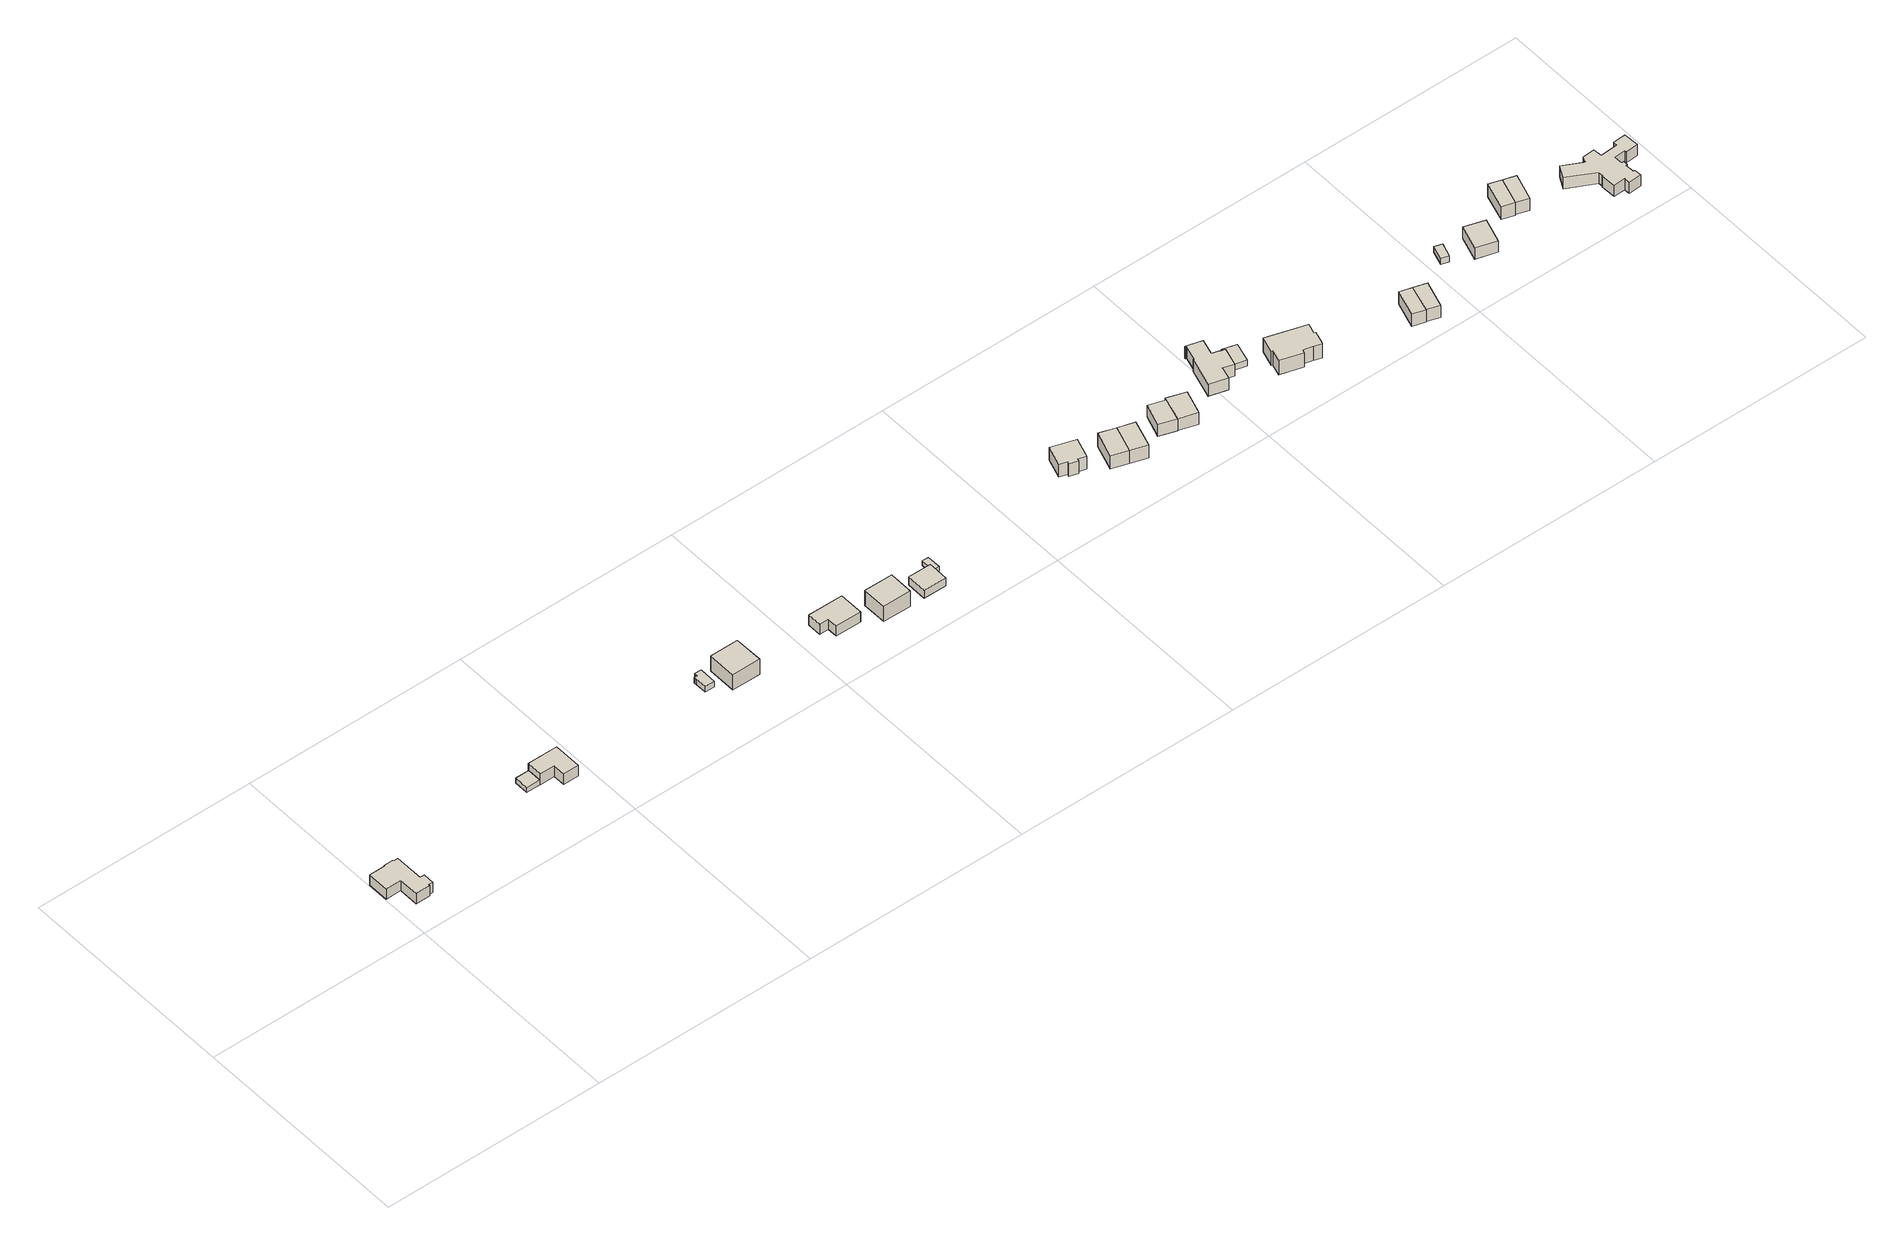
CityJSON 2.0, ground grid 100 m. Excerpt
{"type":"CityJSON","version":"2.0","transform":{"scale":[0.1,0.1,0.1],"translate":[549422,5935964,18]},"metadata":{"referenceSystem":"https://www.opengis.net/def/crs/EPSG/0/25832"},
"CityObjects":{
"building1":{"type":"Building","attributes":{"Gemeindeschluessel":"02200227","Geometrietyp2DReferenz":"3000","BezugspunktDach":"2000","function":"31001_1100","measuredHeight":8.4,"storeysAboveGround":1},"address":[{"country":"Germany","locality":"Hamburg","thoroughfareNumber":"291a","thoroughfareName":"Tinsdaler Kirchenweg","postcode":"22559"}],"geometry":[{"type":"Solid","lod":"1","boundaries":[[[[0,1,2,3,4,5,6,7,8,9,10,11,12,13]],[[14,15,16,17,18,19,20,21,22,23,24,25,26,27]],[[12,14,27,13]],[[11,15,14,12]],[[10,16,15,11]],[[9,17,16,10]],[[8,18,17,9]],[[7,19,18,8]],[[6,20,19,7]],[[5,21,20,6]],[[4,22,21,5]],[[3,23,22,4]],[[2,24,23,3]],[[1,25,24,2]],[[0,26,25,1]],[[13,27,26,0]]]]}]},
"building2":{"type":"Building","attributes":{"Gemeindeschluessel":"02200227","Geometrietyp2DReferenz":"3000","BezugspunktDach":"2000","function":"31001_2460","measuredHeight":2.41,"storeysAboveGround":1},"address":[{"country":"Germany","locality":"Hamburg","thoroughfareName":"Tinsdaler Kirchenweg","postcode":"22559"}],"geometry":[{"type":"Solid","lod":"1","boundaries":[[[[28,29,30,31]],[[32,33,34,35]],[[30,32,35,31]],[[29,33,32,30]],[[28,34,33,29]],[[31,35,34,28]]]]}]},
"building3":{"type":"Building","attributes":{"Gemeindeschluessel":"02200227","Geometrietyp2DReferenz":"3000","BezugspunktDach":"2000","function":"31001_1010","measuredHeight":7.15,"storeysAboveGround":1},"address":[{"country":"Germany","locality":"Hamburg","thoroughfareNumber":"283d","thoroughfareName":"Tinsdaler Kirchenweg","postcode":"22559"}],"geometry":[{"type":"Solid","lod":"1","boundaries":[[[[36,37,38,39,40,41,42,43]],[[44,45,46,47,48,49,50,51]],[[42,44,51,43]],[[41,45,44,42]],[[40,46,45,41]],[[39,47,46,40]],[[38,48,47,39]],[[37,49,48,38]],[[36,50,49,37]],[[43,51,50,36]]]]}]},
"building4":{"type":"Building","attributes":{"Gemeindeschluessel":"02200227","Geometrietyp2DReferenz":"3000","BezugspunktDach":"2000","function":"31001_2460","measuredHeight":2.88,"storeysAboveGround":1},"address":[{"country":"Germany","locality":"Hamburg","thoroughfareName":"Tinsdaler Kirchenweg","postcode":"22559"}],"geometry":[{"type":"Solid","lod":"1","boundaries":[[[[52,53,54,55,56,57,58,59]],[[60,61,62,63,64,65,66,67]],[[58,60,67,59]],[[57,61,60,58]],[[56,62,61,57]],[[55,63,62,56]],[[54,64,63,55]],[[53,65,64,54]],[[52,66,65,53]],[[59,67,66,52]]]]}]},
"building5":{"type":"Building","attributes":{"Gemeindeschluessel":"02200227","Geometrietyp2DReferenz":"3000","BezugspunktDach":"2000","function":"31001_1010","measuredHeight":10.11,"storeysAboveGround":2},"address":[{"country":"Germany","locality":"Hamburg","thoroughfareNumber":"275b","thoroughfareName":"Tinsdaler Kirchenweg","postcode":"22559"}],"geometry":[{"type":"Solid","lod":"1","boundaries":[[[[68,69,70,71]],[[72,73,74,75]],[[70,72,75,71]],[[69,73,72,70]],[[68,74,73,69]],[[71,75,74,68]]]]}]},
"building6":{"type":"Building","attributes":{"Gemeindeschluessel":"02200227","Geometrietyp2DReferenz":"3000","BezugspunktDach":"2000","function":"31001_1100","measuredHeight":9.75,"storeysAboveGround":1},"address":[{"country":"Germany","locality":"Hamburg","thoroughfareNumber":"273d","thoroughfareName":"Tinsdaler Kirchenweg","postcode":"22559"}],"geometry":[{"type":"Solid","lod":"1","boundaries":[[[[76,77,78,79,80,81]],[[82,83,84,85,86,87]],[[80,82,87,81]],[[79,83,82,80]],[[78,84,83,79]],[[77,85,84,78]],[[76,86,85,77]],[[81,87,86,76]]]]}]},
"building7":{"type":"Building","attributes":{"Gemeindeschluessel":"02200227","Geometrietyp2DReferenz":"3000","BezugspunktDach":"2000","function":"31001_1010","measuredHeight":10.09,"storeysAboveGround":1},"address":[{"country":"Germany","locality":"Hamburg","thoroughfareNumber":"271","thoroughfareName":"Tinsdaler Kirchenweg","postcode":"22559"}],"geometry":[{"type":"Solid","lod":"1","boundaries":[[[[88,89,90,91]],[[92,93,94,95]],[[90,92,95,91]],[[89,93,92,90]],[[88,94,93,89]],[[91,95,94,88]]]]}]},
"building8":{"type":"Building","attributes":{"Gemeindeschluessel":"02200227","Geometrietyp2DReferenz":"3000","BezugspunktDach":"2000","function":"31001_1010","measuredHeight":5.05,"storeysAboveGround":1},"address":[{"country":"Germany","locality":"Hamburg","thoroughfareNumber":"269a","thoroughfareName":"Tinsdaler Kirchenweg","postcode":"22559"}],"geometry":[{"type":"Solid","lod":"1","boundaries":[[[[96,97,98,99,100]],[[101,102,103,104,105]],[[99,101,105,100]],[[98,102,101,99]],[[97,103,102,98]],[[96,104,103,97]],[[100,105,104,96]]]]}]},
"building9":{"type":"Building","attributes":{"Gemeindeschluessel":"02200227","Geometrietyp2DReferenz":"3000","BezugspunktDach":"2000","function":"31001_2460","measuredHeight":2.33,"storeysAboveGround":1},"address":[{"country":"Germany","locality":"Hamburg","thoroughfareName":"Tinsdaler Kirchenweg","postcode":"22559"}],"geometry":[{"type":"Solid","lod":"1","boundaries":[[[[99,106,107,108,100]],[[109,110,111,112,113]],[[108,109,113,100]],[[107,110,109,108]],[[106,111,110,107]],[[99,112,111,106]],[[100,113,112,99]]]]}]},
"building10":{"type":"Building","attributes":{"Gemeindeschluessel":"02200227","Geometrietyp2DReferenz":"3000","BezugspunktDach":"2000","function":"31001_1010","measuredHeight":8.12,"storeysAboveGround":1},"address":[{"country":"Germany","locality":"Hamburg","thoroughfareNumber":"261b","thoroughfareName":"Tinsdaler Kirchenweg","postcode":"22559"}],"geometry":[{"type":"Solid","lod":"1","boundaries":[[[[114,115,116,117,118,119,120,121]],[[122,123,124,125,126,127,128,129]],[[120,122,129,121]],[[119,123,122,120]],[[118,124,123,119]],[[117,125,124,118]],[[116,126,125,117]],[[115,127,126,116]],[[114,128,127,115]],[[121,129,128,114]]]]}]},
"building11":{"type":"Building","attributes":{"Gemeindeschluessel":"02200227","Geometrietyp2DReferenz":"3000","BezugspunktDach":"2000","function":"31001_1010","measuredHeight":9.24,"storeysAboveGround":1},"address":[{"country":"Germany","locality":"Hamburg","thoroughfareNumber":"257c","thoroughfareName":"Tinsdaler Kirchenweg","postcode":"22559"}],"geometry":[{"type":"Solid","lod":"1","boundaries":[[[[130,131,132,133]],[[134,135,136,137]],[[132,134,137,133]],[[131,135,134,132]],[[130,136,135,131]],[[133,137,136,130]]]]}]},
"building12":{"type":"Building","attributes":{"Gemeindeschluessel":"02200227","Geometrietyp2DReferenz":"3000","BezugspunktDach":"2000","function":"31001_1010","measuredHeight":9.26,"storeysAboveGround":1},"address":[{"country":"Germany","locality":"Hamburg","thoroughfareNumber":"257b","thoroughfareName":"Tinsdaler Kirchenweg","postcode":"22559"}],"geometry":[{"type":"Solid","lod":"1","boundaries":[[[[131,138,139,132]],[[140,141,135,134]],[[139,140,134,132]],[[138,141,140,139]],[[131,135,141,138]],[[132,134,135,131]]]]}]},
"building13":{"type":"Building","attributes":{"Gemeindeschluessel":"02200227","Geometrietyp2DReferenz":"3000","BezugspunktDach":"2000","function":"31001_1010","measuredHeight":7.83,"storeysAboveGround":1},"address":[{"country":"Germany","locality":"Hamburg","thoroughfareNumber":"255c","thoroughfareName":"Tinsdaler Kirchenweg","postcode":"22559"}],"geometry":[{"type":"Solid","lod":"1","boundaries":[[[[142,143,144,145]],[[146,147,148,149]],[[144,146,149,145]],[[143,147,146,144]],[[142,148,147,143]],[[145,149,148,142]]]]}]},
"building14":{"type":"Building","attributes":{"Gemeindeschluessel":"02200227","Geometrietyp2DReferenz":"3000","BezugspunktDach":"2000","function":"31001_1010","measuredHeight":8.27,"storeysAboveGround":1},"address":[{"country":"Germany","locality":"Hamburg","thoroughfareNumber":"255b","thoroughfareName":"Tinsdaler Kirchenweg","postcode":"22559"}],"geometry":[{"type":"Solid","lod":"1","boundaries":[[[[150,151,152,153,154]],[[155,156,157,158,159]],[[153,155,159,154]],[[152,156,155,153]],[[151,157,156,152]],[[150,158,157,151]],[[154,159,158,150]]]]}]},
"building15":{"type":"Building","attributes":{"Gemeindeschluessel":"02200227","Geometrietyp2DReferenz":"3000","BezugspunktDach":"2000","function":"31001_1010","measuredHeight":8.42,"storeysAboveGround":1},"address":[{"country":"Germany","locality":"Hamburg","thoroughfareNumber":"253a","thoroughfareName":"Tinsdaler Kirchenweg","postcode":"22559"}],"geometry":[{"type":"Solid","lod":"1","boundaries":[[[[160,161,162,163,164,165,166,167,168,169,170,171,172,173,174]],[[175,176,177,178,179,180,181,182,183,184,185,186,187,188,189]],[[173,175,189,174]],[[172,176,175,173]],[[171,177,176,172]],[[170,178,177,171]],[[169,179,178,170]],[[168,180,179,169]],[[167,181,180,168]],[[166,182,181,167]],[[165,183,182,166]],[[164,184,183,165]],[[163,185,184,164]],[[162,186,185,163]],[[161,187,186,162]],[[160,188,187,161]],[[174,189,188,160]]]]}]},
"building16":{"type":"Building","attributes":{"Gemeindeschluessel":"02200227","Geometrietyp2DReferenz":"3000","BezugspunktDach":"2000","function":"31001_2460","measuredHeight":3.03,"storeysAboveGround":1},"address":[{"country":"Germany","locality":"Hamburg","thoroughfareName":"Tinsdaler Kirchenweg","postcode":"22559"}],"geometry":[{"type":"Solid","lod":"1","boundaries":[[[[190,191,192,193,194,195]],[[196,197,198,199,200,201]],[[194,196,201,195]],[[193,197,196,194]],[[192,198,197,193]],[[191,199,198,192]],[[190,200,199,191]],[[195,201,200,190]]]]}]},
"building17":{"type":"Building","attributes":{"Gemeindeschluessel":"02200227","Geometrietyp2DReferenz":"3000","BezugspunktDach":"2000","function":"31001_1010","measuredHeight":10.32,"storeysAboveGround":1},"address":[{"country":"Germany","locality":"Hamburg","thoroughfareNumber":"251d","thoroughfareName":"Tinsdaler Kirchenweg","postcode":"22559"}],"geometry":[{"type":"Solid","lod":"1","boundaries":[[[[202,203,204,205,206,207,208,209,210,211,212,213]],[[214,215,216,217,218,219,220,221,222,223,224,225]],[[212,214,225,213]],[[211,215,214,212]],[[210,216,215,211]],[[209,217,216,210]],[[208,218,217,209]],[[207,219,218,208]],[[206,220,219,207]],[[205,221,220,206]],[[204,222,221,205]],[[203,223,222,204]],[[202,224,223,203]],[[213,225,224,202]]]]}]},
"building18":{"type":"Building","attributes":{"Gemeindeschluessel":"02200227","Geometrietyp2DReferenz":"3000","BezugspunktDach":"2000","function":"31001_1010","measuredHeight":7.93,"storeysAboveGround":1},"address":[{"country":"Germany","locality":"Hamburg","thoroughfareNumber":"12","thoroughfareName":"Tronjeweg","postcode":"22559"}],"geometry":[{"type":"Solid","lod":"1","boundaries":[[[[226,227,228,229]],[[230,231,232,233]],[[228,230,233,229]],[[227,231,230,228]],[[226,232,231,227]],[[229,233,232,226]]]]}]},
"building19":{"type":"Building","attributes":{"Gemeindeschluessel":"02200227","Geometrietyp2DReferenz":"3000","BezugspunktDach":"2000","function":"31001_1010","measuredHeight":8.06,"storeysAboveGround":1},"address":[{"country":"Germany","locality":"Hamburg","thoroughfareNumber":"11","thoroughfareName":"Tronjeweg","postcode":"22559"}],"geometry":[{"type":"Solid","lod":"1","boundaries":[[[[234,235,236,237]],[[238,239,240,241]],[[236,238,241,237]],[[235,239,238,236]],[[234,240,239,235]],[[237,241,240,234]]]]}]},
"building20":{"type":"Building","attributes":{"Gemeindeschluessel":"02200227","Geometrietyp2DReferenz":"3000","BezugspunktDach":"2000","function":"31001_2460","measuredHeight":3.49,"storeysAboveGround":1},"address":[{"country":"Germany","locality":"Hamburg","thoroughfareName":"Tronjeweg","postcode":"22559"}],"geometry":[{"type":"Solid","lod":"1","boundaries":[[[[242,243,244,245]],[[246,247,248,249]],[[244,246,249,245]],[[243,247,246,244]],[[242,248,247,243]],[[245,249,248,242]]]]}]},
"building21":{"type":"Building","attributes":{"Gemeindeschluessel":"02200227","Geometrietyp2DReferenz":"3000","BezugspunktDach":"2000","function":"31001_1010","measuredHeight":7.78,"storeysAboveGround":1},"address":[{"country":"Germany","locality":"Hamburg","thoroughfareNumber":"7","thoroughfareName":"Tronjeweg","postcode":"22559"}],"geometry":[{"type":"Solid","lod":"1","boundaries":[[[[250,251,252,253]],[[254,255,256,257]],[[252,254,257,253]],[[251,255,254,252]],[[250,256,255,251]],[[253,257,256,250]]]]}]},
"building22":{"type":"Building","attributes":{"Gemeindeschluessel":"02200227","Geometrietyp2DReferenz":"3000","BezugspunktDach":"2000","function":"31001_1010","measuredHeight":8.38,"storeysAboveGround":1},"address":[{"country":"Germany","locality":"Hamburg","thoroughfareNumber":"6","thoroughfareName":"Tronjeweg","postcode":"22559"}],"geometry":[{"type":"Solid","lod":"1","boundaries":[[[[258,259,260,261]],[[262,263,264,265]],[[260,262,265,261]],[[259,263,262,260]],[[258,264,263,259]],[[261,265,264,258]]]]}]},
"building23":{"type":"Building","attributes":{"Gemeindeschluessel":"02200227","Geometrietyp2DReferenz":"3000","BezugspunktDach":"2000","function":"31001_1010","measuredHeight":8.07,"storeysAboveGround":1},"address":[{"country":"Germany","locality":"Hamburg","thoroughfareNumber":"5","thoroughfareName":"Tronjeweg","postcode":"22559"}],"geometry":[{"type":"Solid","lod":"1","boundaries":[[[[266,267,268,269]],[[270,271,263,262]],[[268,270,262,269]],[[267,271,270,268]],[[266,263,271,267]],[[269,262,263,266]]]]}]},
"building24":{"type":"Building","attributes":{"Gemeindeschluessel":"02200227","Geometrietyp2DReferenz":"3000","BezugspunktDach":"2000","function":"31001_1010","measuredHeight":8.07,"storeysAboveGround":1},"address":[{"country":"Germany","locality":"Hamburg","thoroughfareNumber":"239a","thoroughfareName":"Tinsdaler Kirchenweg","postcode":"22559"}],"geometry":[{"type":"Solid","lod":"1","boundaries":[[[[272,273,274,275,276,277,278,279,280,281,282,283,284,285,286,287,288,289,290,291,292,293,294,295,296,297]],[[298,299,300,301,302,303,304,305,306,307,308,309,310,311,312,313,314,315,316,317,318,319,320,321,322,323]],[[296,298,323,297]],[[295,299,298,296]],[[294,300,299,295]],[[293,301,300,294]],[[292,302,301,293]],[[291,303,302,292]],[[290,304,303,291]],[[289,305,304,290]],[[288,306,305,289]],[[287,307,306,288]],[[286,308,307,287]],[[285,309,308,286]],[[284,310,309,285]],[[283,311,310,284]],[[282,312,311,283]],[[281,313,312,282]],[[280,314,313,281]],[[279,315,314,280]],[[278,316,315,279]],[[277,317,316,278]],[[276,318,317,277]],[[275,319,318,276]],[[274,320,319,275]],[[273,321,320,274]],[[272,322,321,273]],[[297,323,322,272]]]]}]}
},
"vertices":[
[5,224,5],[5,317,5],[76,317,5],[76,321,5],[118,321,5],[118,317,5],[138,317,5],[138,190,5],[158,190,5],[158,141,5],[138,141,5],[138,136,5],[74,136,5],[74,224,5],[74,136,59],[138,136,59],[138,141,59],[158,141,59],[158,190,59],[138,190,59],[138,317,59],[118,317,59],[118,321,59],[76,321,59],[76,317,59],[5,317,59],[5,224,59],[74,224,59],
[744,375,15],[805,375,15],[805,311,15],[743,311,15],[805,311,39],[805,375,39],[744,375,39],[743,311,39],
[805,308,17],[805,311,17],[805,375,17],[805,378,17],[940,378,17],[941,254,17],[872,254,17],[871,308,17],[872,254,73],[941,254,73],[940,378,73],[805,378,73],[805,375,73],[805,311,73],[805,308,73],[871,308,73],
[1565,334,28],[1565,344,28],[1568,344,28],[1579,343,28],[1579,358,28],[1608,358,28],[1608,282,28],[1565,283,28],[1608,282,57],[1608,358,57],[1579,358,57],[1579,343,57],[1568,344,57],[1565,344,57],[1565,334,57],[1565,283,57],
[1648,350,31],[1773,350,31],[1774,224,31],[1648,224,31],[1774,224,110],[1773,350,110],[1648,350,110],[1648,224,110],
[2113,194,34],[2113,239,34],[2071,239,34],[2072,302,34],[2228,301,34],[2227,193,34],[2228,301,86],[2072,302,86],[2071,239,86],[2113,239,86],[2113,194,86],[2227,193,86],
[2289,134,42],[2288,242,42],[2414,241,42],[2413,133,42],[2414,241,121],[2288,242,121],[2289,134,121],[2413,133,121],
[2579,131,44],[2477,132,44],[2478,221,44],[2580,220,44],[2580,203,44],[2580,220,85],[2478,221,85],[2477,132,85],[2579,131,85],[2580,203,85],
[2580,266,44],[2608,265,44],[2608,203,44],[2608,203,68],[2608,265,68],[2580,266,68],[2580,220,68],[2580,203,68],
[3313,256,56],[3275,268,56],[3278,277,56],[3245,288,56],[3274,379,56],[3379,345,56],[3350,255,56],[3316,265,56],[3350,255,121],[3379,345,121],[3274,379,121],[3245,288,121],[3278,277,121],[3275,268,121],[3313,256,121],[3316,265,121],
[3454,319,56],[3525,296,56],[3487,177,56],[3416,200,56],[3487,177,125],[3525,296,125],[3454,319,125],[3416,200,125],
[3597,274,56],[3559,154,56],[3559,154,125],[3597,274,125],
[3757,292,64],[3725,189,64],[3652,213,64],[3685,315,64],[3652,213,124],[3725,189,124],[3757,292,124],[3685,315,124],
[3840,273,65],[3805,164,65],[3725,189,65],[3757,292,65],[3759,299,65],[3757,292,126],[3725,189,126],[3805,164,126],[3840,273,126],[3759,299,126],
[4016,283,67],[4001,230,67],[3922,252,67],[3961,385,67],[3967,384,67],[3986,450,67],[3981,452,67],[3982,457,67],[4052,437,67],[4032,367,67],[4061,359,67],[4060,357,67],[4083,351,67],[4086,350,67],[4063,269,67],[4086,350,128],[4083,351,128],[4060,357,128],[4061,359,128],[4032,367,128],[4052,437,128],[3982,457,128],[3981,452,128],[3986,450,128],[3967,384,128],[3961,385,128],[3922,252,128],[4001,230,128],[4016,283,128],[4063,269,128],
[4086,350,69],[4083,351,69],[4092,382,69],[4154,364,69],[4130,279,69],[4070,295,69],[4130,279,99],[4154,364,99],[4092,382,99],[4083,351,99],[4086,350,99],[4070,295,99],
[4384,194,72],[4367,137,72],[4365,133,72],[4331,144,72],[4290,156,72],[4284,140,72],[4187,169,72],[4202,221,72],[4197,222,72],[4219,294,72],[4391,242,72],[4377,196,72],[4391,242,145],[4219,294,145],[4197,222,145],[4202,221,145],[4187,169,145],[4284,140,145],[4290,156,145],[4331,144,145],[4365,133,145],[4367,137,145],[4384,194,145],[4377,196,145],
[4745,156,90],[4799,139,90],[4763,20,90],[4708,37,90],[4763,20,153],[4799,139,153],[4745,156,153],[4708,37,153],
[4799,139,92],[4854,122,92],[4817,3,92],[4763,20,92],[4817,3,154],[4854,122,154],[4799,139,154],[4763,20,154],
[5044,265,93],[5024,202,93],[4992,212,93],[5011,275,93],[4992,212,123],[5024,202,123],[5044,265,123],[5011,275,123],
[5223,232,99],[5188,122,99],[5099,149,99],[5134,260,99],[5099,149,157],[5188,122,157],[5223,232,157],[5134,260,157],
[5340,364,100],[5394,347,100],[5357,227,100],[5303,243,100],[5357,227,166],[5394,347,166],[5340,364,166],[5303,243,166],
[5394,347,104],[5449,330,104],[5412,210,104],[5357,227,104],[5412,210,166],[5449,330,166],
[5781,130,116],[5790,131,116],[5791,110,116],[5784,110,116],[5786,70,116],[5793,70,116],[5795,38,116],[5738,35,116],[5737,61,116],[5686,59,116],[5683,125,116],[5687,125,116],[5686,146,116],[5568,208,116],[5597,262,116],[5680,218,116],[5693,243,116],[5745,246,116],[5747,207,116],[5826,212,116],[5825,230,116],[5881,233,116],[5885,167,116],[5829,164,116],[5828,171,116],[5779,168,116],[5828,171,174],[5829,164,174],[5885,167,174],[5881,233,174],[5825,230,174],[5826,212,174],[5747,207,174],[5745,246,174],[5693,243,174],[5680,218,174],[5597,262,174],[5568,208,174],[5686,146,174],[5687,125,174],[5683,125,174],[5686,59,174],[5737,61,174],[5738,35,174],[5795,38,174],[5793,70,174],[5786,70,174],[5784,110,174],[5791,110,174],[5790,131,174],[5781,130,174],[5779,168,174]
]}
